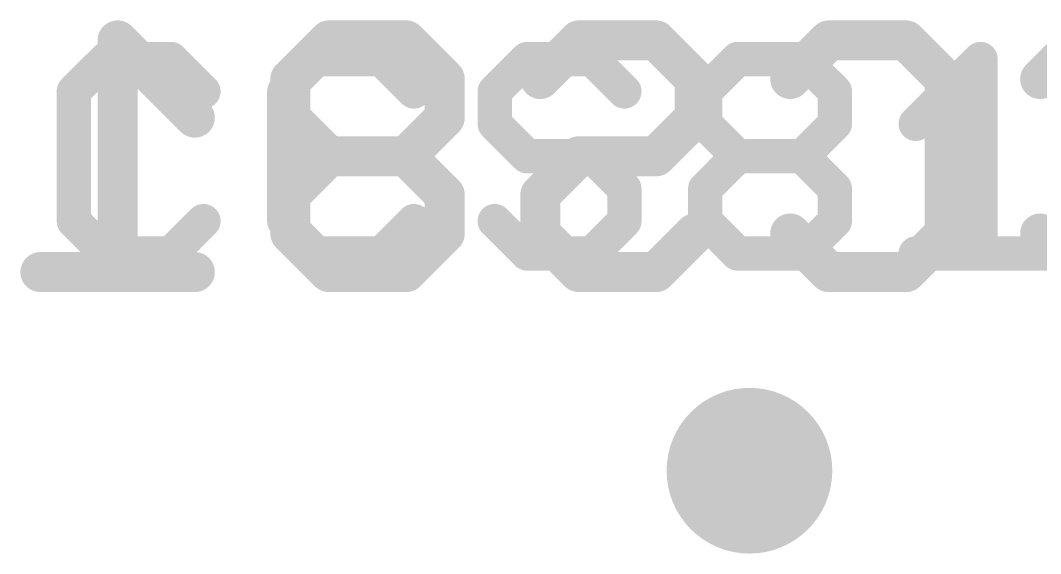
# Model space of a CAD drawing. Extents: x -34 to 73, y -25 to 33.
# Drawn here: x 5.65 to 10.184, y 17.412 to 19.781 of the extents above; entities that cross this region are included whole.
import ezdxf

# ---------------------------------------------------------------- set-up
doc = ezdxf.new("R2010")
doc.units = 0
for name, color, linetype in [('18', 110, 'CONTINUOUS'), ('21', 41, 'CONTINUOUS'), ('22', 40, 'CONTINUOUS')]:
    doc.layers.add(name, color=color, linetype=linetype)

# ---------------------------------------------------------------- blocks, each defined once
blk = doc.blocks.new('ROUNDV')
at = {"const_width": 0.5}
blk.add_lwpolyline([(0, -0.25, 1), (0, 0.25, 1), (0, -0.25)], format="xyb", dxfattribs=at)

msp = doc.modelspace()

# ---------------------------------------------------------------- linework, layer by layer
at = {"layer": '21', "const_width": 0.1524}
for points in [[(6.0309, 19.6095), (5.8868, 19.4655)], [(6.319, 19.6095), (6.0309, 19.6095)], [(6.463, 19.4655), (6.319, 19.6095)], [(6.9664, 19.6095), (6.8223, 19.4655)], [(7.2545, 19.6095), (6.9664, 19.6095)], [(7.3985, 19.4655), (7.2545, 19.6095)], [(7.9019, 19.6095), (7.7578, 19.4655)], [(8.19, 19.6095), (7.9019, 19.6095)], [(8.3341, 19.4655), (8.19, 19.6095)], [(8.6934, 19.4655), (8.8374, 19.6095)], [(8.8374, 19.6095), (9.1255, 19.6095)], [(9.1255, 19.6095), (9.2696, 19.4655)], [(9.6289, 19.3214), (9.917, 19.6095)], [(9.917, 19.6095), (9.917, 18.7452)], [(5.8868, 19.4655), (5.8868, 18.8893)], [(6.8223, 19.4655), (6.8223, 18.8893)], [(7.7578, 19.4655), (7.7578, 19.3214)], [(8.6934, 19.3214), (8.6934, 19.4655)], [(9.2696, 19.4655), (9.2696, 19.3214)], [(7.7578, 19.3214), (7.9019, 19.1774)], [(8.8374, 19.1774), (8.6934, 19.3214)], [(9.2696, 19.3214), (9.1255, 19.1774)], [(7.9019, 19.1774), (8.19, 19.1774)], [(8.19, 19.1774), (8.3341, 19.0333)], [(8.6934, 19.0333), (8.8374, 19.1774)], [(8.8374, 19.1774), (9.1255, 19.1774)], [(9.1255, 19.1774), (9.2696, 19.0333)], [(8.3341, 19.0333), (8.3341, 18.8893)], [(8.6934, 18.8893), (8.6934, 19.0333)], [(9.2696, 19.0333), (9.2696, 18.8893)], [(5.8868, 18.8893), (6.0309, 18.7452)], [(6.319, 18.7452), (6.463, 18.8893)], [(6.8223, 18.8893), (6.9664, 18.7452)], [(7.2545, 18.7452), (7.3985, 18.8893)], [(7.9019, 18.7452), (7.7578, 18.8893)], [(8.3341, 18.8893), (8.19, 18.7452)], [(8.8374, 18.7452), (8.6934, 18.8893)], [(9.2696, 18.8893), (9.1255, 18.7452)], [(6.0309, 18.7452), (6.319, 18.7452)], [(6.9664, 18.7452), (7.2545, 18.7452)], [(8.19, 18.7452), (7.9019, 18.7452)], [(9.1255, 18.7452), (8.8374, 18.7452)], [(9.6289, 18.7452), (10.2051, 18.7452)]]:
    msp.add_lwpolyline(points, dxfattribs=at)
at = {"layer": '21', "const_width": 0.0762}
for points in [[(6.0309, 19.6476, 1), (6.0309, 19.5714)], [(6.0578, 19.5826, 1), (6.0039, 19.6365)], [(6.3459, 19.6365, 1), (6.292, 19.5826)], [(6.319, 19.5714, 1), (6.319, 19.6476)], [(6.9664, 19.6476, 1), (6.9664, 19.5714)], [(6.9933, 19.5826, 1), (6.9394, 19.6365)], [(7.2814, 19.6365, 1), (7.2275, 19.5826)], [(7.2545, 19.5714, 1), (7.2545, 19.6476)], [(7.9019, 19.6476, 1), (7.9019, 19.5714)], [(7.9288, 19.5826, 1), (7.875, 19.6365)], [(8.217, 19.6365, 1), (8.1631, 19.5826)], [(8.19, 19.5714, 1), (8.19, 19.6476)], [(8.8374, 19.6476, 1), (8.8374, 19.5714)], [(8.8644, 19.5826, 1), (8.8105, 19.6365)], [(9.1525, 19.6365, 1), (9.0986, 19.5826)], [(9.1255, 19.5714, 1), (9.1255, 19.6476)], [(9.9551, 19.6095, 1), (9.8789, 19.6095)], [(9.9439, 19.5826, 1), (9.89, 19.6365)], [(5.9249, 19.4655, 1), (5.8487, 19.4655)], [(5.8599, 19.4924, 1), (5.9137, 19.4385)], [(6.4361, 19.4385, 1), (6.49, 19.4924)], [(6.8604, 19.4655, 1), (6.7842, 19.4655)], [(6.7954, 19.4924, 1), (6.8493, 19.4385)], [(7.3716, 19.4385, 1), (7.4255, 19.4924)], [(7.7959, 19.4655, 1), (7.7197, 19.4655)], [(7.7309, 19.4924, 1), (7.7848, 19.4385)], [(8.3071, 19.4385, 1), (8.361, 19.4924)], [(8.6664, 19.4924, 1), (8.7203, 19.4385)], [(8.7315, 19.4655, 1), (8.6553, 19.4655)], [(9.3077, 19.4655, 1), (9.2315, 19.4655)], [(9.2426, 19.4385, 1), (9.2965, 19.4924)], [(7.7848, 19.3484, 1), (7.7309, 19.2945)], [(8.7203, 19.3484, 1), (8.6664, 19.2945)], [(9.2965, 19.2945, 1), (9.2426, 19.3484)], [(9.6019, 19.3484, 1), (9.6558, 19.2945)], [(7.7197, 19.3214, 1), (7.7959, 19.3214)], [(8.6553, 19.3214, 1), (8.7315, 19.3214)], [(9.2315, 19.3214, 1), (9.3077, 19.3214)], [(7.9019, 19.2155, 1), (7.9019, 19.1393)], [(7.875, 19.1504, 1), (7.9288, 19.2043)], [(8.217, 19.2043, 1), (8.1631, 19.1504)], [(8.19, 19.1393, 1), (8.19, 19.2155)], [(8.8374, 19.2155, 1), (8.8374, 19.1393)], [(8.8644, 19.1504, 1), (8.8105, 19.2043)], [(8.8105, 19.1504, 1), (8.8644, 19.2043)], [(9.1525, 19.2043, 1), (9.0986, 19.1504)], [(9.0986, 19.2043, 1), (9.1525, 19.1504)], [(9.1255, 19.1393, 1), (9.1255, 19.2155)], [(8.3722, 19.0333, 1), (8.296, 19.0333)], [(8.3071, 19.0064, 1), (8.361, 19.0603)], [(8.6664, 19.0603, 1), (8.7203, 19.0064)], [(8.7315, 19.0333, 1), (8.6553, 19.0333)], [(9.3077, 19.0333, 1), (9.2315, 19.0333)], [(9.2426, 19.0064, 1), (9.2965, 19.0603)], [(5.9137, 18.9162, 1), (5.8599, 18.8623)], [(6.49, 18.8623, 1), (6.4361, 18.9162)], [(6.8493, 18.9162, 1), (6.7954, 18.8623)], [(7.4255, 18.8623, 1), (7.3716, 18.9162)], [(7.7848, 18.9162, 1), (7.7309, 18.8623)], [(8.361, 18.8623, 1), (8.3071, 18.9162)], [(8.7203, 18.9162, 1), (8.6664, 18.8623)], [(9.2965, 18.8623, 1), (9.2426, 18.9162)], [(5.8487, 18.8893, 1), (5.9249, 18.8893)], [(6.7842, 18.8893, 1), (6.8604, 18.8893)], [(8.296, 18.8893, 1), (8.3722, 18.8893)], [(8.6553, 18.8893, 1), (8.7315, 18.8893)], [(9.2315, 18.8893, 1), (9.3077, 18.8893)], [(6.0309, 18.7833, 1), (6.0309, 18.7071)], [(6.319, 18.7071, 1), (6.319, 18.7833)], [(6.9664, 18.7833, 1), (6.9664, 18.7071)], [(7.2545, 18.7071, 1), (7.2545, 18.7833)], [(7.9019, 18.7833, 1), (7.9019, 18.7071)], [(8.19, 18.7071, 1), (8.19, 18.7833)], [(8.8374, 18.7833, 1), (8.8374, 18.7071)], [(9.1255, 18.7071, 1), (9.1255, 18.7833)], [(9.6289, 18.7833, 1), (9.6289, 18.7071)], [(10.2051, 18.7071, 1), (10.2051, 18.7833)], [(6.0039, 18.7183, 1), (6.0578, 18.7721)], [(6.292, 18.7721, 1), (6.3459, 18.7183)], [(6.9394, 18.7183, 1), (6.9933, 18.7721)], [(7.2275, 18.7721, 1), (7.2814, 18.7183)], [(7.875, 18.7183, 1), (7.9288, 18.7721)], [(8.1631, 18.7721, 1), (8.217, 18.7183)], [(8.8105, 18.7183, 1), (8.8644, 18.7721)], [(9.0986, 18.7721, 1), (9.1525, 18.7183)], [(9.8789, 18.7452, 1), (9.9551, 18.7452)]]:
    msp.add_lwpolyline(points, format="xyb", dxfattribs=at)
at = {"layer": '22', "const_width": 0.1778}
for points in [[(6.4248, 19.349), (6.0816, 19.6922)], [(6.0816, 19.6922), (6.0816, 18.6626)], [(7.0209, 19.6922), (6.8493, 19.5206)], [(7.3641, 19.6922), (7.0209, 19.6922)], [(7.5357, 19.5206), (7.3641, 19.6922)], [(7.9603, 19.5206), (8.1319, 19.6922)], [(8.1319, 19.6922), (8.4751, 19.6922)], [(8.4751, 19.6922), (8.6467, 19.5206)], [(9.0712, 19.5206), (9.2428, 19.6922)], [(9.2428, 19.6922), (9.586, 19.6922)], [(9.586, 19.6922), (9.7576, 19.5206)], [(10.1821, 19.5206), (10.3537, 19.6922)], [(6.8493, 19.5206), (6.8493, 19.349)], [(7.5357, 19.349), (7.5357, 19.5206)], [(8.6467, 19.5206), (8.6467, 19.349)], [(9.7576, 19.5206), (9.7576, 18.8342)], [(6.8493, 19.349), (7.0209, 19.1774)], [(7.3641, 19.1774), (7.5357, 19.349)], [(8.6467, 19.349), (8.4751, 19.1774)], [(7.0209, 19.1774), (6.8493, 19.0058)], [(7.3641, 19.1774), (7.0209, 19.1774)], [(7.5357, 19.0058), (7.3641, 19.1774)], [(8.1319, 19.1774), (7.9603, 19.0058)], [(8.4751, 19.1774), (8.1319, 19.1774)], [(6.8493, 19.0058), (6.8493, 18.8342)], [(7.5357, 18.8342), (7.5357, 19.0058)], [(7.9603, 19.0058), (7.9603, 18.8342)], [(6.8493, 18.8342), (7.0209, 18.6626)], [(7.3641, 18.6626), (7.5357, 18.8342)], [(7.9603, 18.8342), (8.1319, 18.6626)], [(8.4751, 18.6626), (8.6467, 18.8342)], [(9.2428, 18.6626), (9.0712, 18.8342)], [(9.7576, 18.8342), (9.586, 18.6626)], [(10.3537, 18.6626), (10.1821, 18.8342)], [(6.4248, 18.6626), (5.7384, 18.6626)], [(7.0209, 18.6626), (7.3641, 18.6626)], [(8.1319, 18.6626), (8.4751, 18.6626)], [(9.586, 18.6626), (9.2428, 18.6626)]]:
    msp.add_lwpolyline(points, dxfattribs=at)
at = {"layer": '22', "const_width": 0.0889}
for points in [[(6.113, 19.7237, 1), (6.0502, 19.6608)], [(6.1261, 19.6922, 1), (6.0372, 19.6922)], [(7.0209, 19.7367, 1), (7.0209, 19.6478)], [(7.0524, 19.6608, 1), (6.9895, 19.7237)], [(7.3956, 19.7237, 1), (7.3327, 19.6608)], [(7.3641, 19.6478, 1), (7.3641, 19.7367)], [(8.1319, 19.7367, 1), (8.1319, 19.6478)], [(8.1633, 19.6608, 1), (8.1004, 19.7237)], [(8.5065, 19.7237, 1), (8.4436, 19.6608)], [(8.4751, 19.6478, 1), (8.4751, 19.7367)], [(9.2428, 19.7367, 1), (9.2428, 19.6478)], [(9.2742, 19.6608, 1), (9.2114, 19.7237)], [(9.6174, 19.7237, 1), (9.5546, 19.6608)], [(9.586, 19.6478, 1), (9.586, 19.7367)], [(6.8938, 19.5206, 1), (6.8049, 19.5206)], [(6.8179, 19.5521, 1), (6.8808, 19.4892)], [(7.5802, 19.5206, 1), (7.4913, 19.5206)], [(7.5043, 19.4892, 1), (7.5672, 19.5521)], [(7.9288, 19.5521, 1), (7.9917, 19.4892)], [(8.6911, 19.5206, 1), (8.6022, 19.5206)], [(8.6152, 19.4892, 1), (8.6781, 19.5521)], [(9.0398, 19.5521, 1), (9.1026, 19.4892)], [(9.802, 19.5206, 1), (9.7131, 19.5206)], [(9.7262, 19.4892, 1), (9.789, 19.5521)], [(10.1507, 19.5521, 1), (10.2136, 19.4892)], [(6.3934, 19.3176, 1), (6.4562, 19.3805)], [(6.8808, 19.3805, 1), (6.8179, 19.3176)], [(7.5672, 19.3176, 1), (7.5043, 19.3805)], [(8.6781, 19.3176, 1), (8.6152, 19.3805)], [(6.8049, 19.349, 1), (6.8938, 19.349)], [(7.4913, 19.349, 1), (7.5802, 19.349)], [(8.6022, 19.349, 1), (8.6911, 19.349)], [(7.0209, 19.2219, 1), (7.0209, 19.133)], [(7.0524, 19.146, 1), (6.9895, 19.2089)], [(6.9895, 19.146, 1), (7.0524, 19.2089)], [(7.3956, 19.2089, 1), (7.3327, 19.146)], [(7.3327, 19.2089, 1), (7.3956, 19.146)], [(7.3641, 19.133, 1), (7.3641, 19.2219)], [(8.1319, 19.2219, 1), (8.1319, 19.133)], [(8.1633, 19.146, 1), (8.1004, 19.2089)], [(8.4436, 19.2089, 1), (8.5065, 19.146)], [(8.4751, 19.133, 1), (8.4751, 19.2219)], [(6.8938, 19.0058, 1), (6.8049, 19.0058)], [(7.5802, 19.0058, 1), (7.4913, 19.0058)], [(8.0047, 19.0058, 1), (7.9158, 19.0058)], [(6.8179, 19.0373, 1), (6.8808, 18.9744)], [(7.5043, 18.9744, 1), (7.5672, 19.0373)], [(7.9288, 19.0373, 1), (7.9917, 18.9744)], [(6.8808, 18.8657, 1), (6.8179, 18.8028)], [(7.5672, 18.8028, 1), (7.5043, 18.8657)], [(7.9917, 18.8657, 1), (7.9288, 18.8028)], [(8.6781, 18.8028, 1), (8.6152, 18.8657)], [(9.1026, 18.8657, 1), (9.0398, 18.8028)], [(9.789, 18.8028, 1), (9.7262, 18.8657)], [(10.2136, 18.8657, 1), (10.1507, 18.8028)], [(6.8049, 18.8342, 1), (6.8938, 18.8342)], [(7.4913, 18.8342, 1), (7.5802, 18.8342)], [(7.9158, 18.8342, 1), (8.0047, 18.8342)], [(9.7131, 18.8342, 1), (9.802, 18.8342)], [(5.7384, 18.7071, 1), (5.7384, 18.6182)], [(6.4248, 18.6182, 1), (6.4248, 18.7071)], [(7.0209, 18.7071, 1), (7.0209, 18.6182)], [(6.9895, 18.6312, 1), (7.0524, 18.6941)], [(7.3327, 18.6941, 1), (7.3956, 18.6312)], [(7.3641, 18.6182, 1), (7.3641, 18.7071)], [(8.1319, 18.7071, 1), (8.1319, 18.6182)], [(8.1004, 18.6312, 1), (8.1633, 18.6941)], [(8.4436, 18.6941, 1), (8.5065, 18.6312)], [(8.4751, 18.6182, 1), (8.4751, 18.7071)], [(9.2428, 18.7071, 1), (9.2428, 18.6182)], [(9.2114, 18.6312, 1), (9.2742, 18.6941)], [(9.5546, 18.6941, 1), (9.6174, 18.6312)], [(9.586, 18.6182, 1), (9.586, 18.7071)], [(6.0372, 18.6626, 1), (6.1261, 18.6626)]]:
    msp.add_lwpolyline(points, format="xyb", dxfattribs=at)

# ---------------------------------------------------------------- block references
at = {"layer": '18', "xscale": 0.7366, "yscale": 0.7366}
msp.add_blockref('ROUNDV', (8.89, 17.78), dxfattribs=at)
msp.add_blockref('ROUNDV', (8.89, 17.78), dxfattribs=at)

doc.saveas('drawing.dxf')
